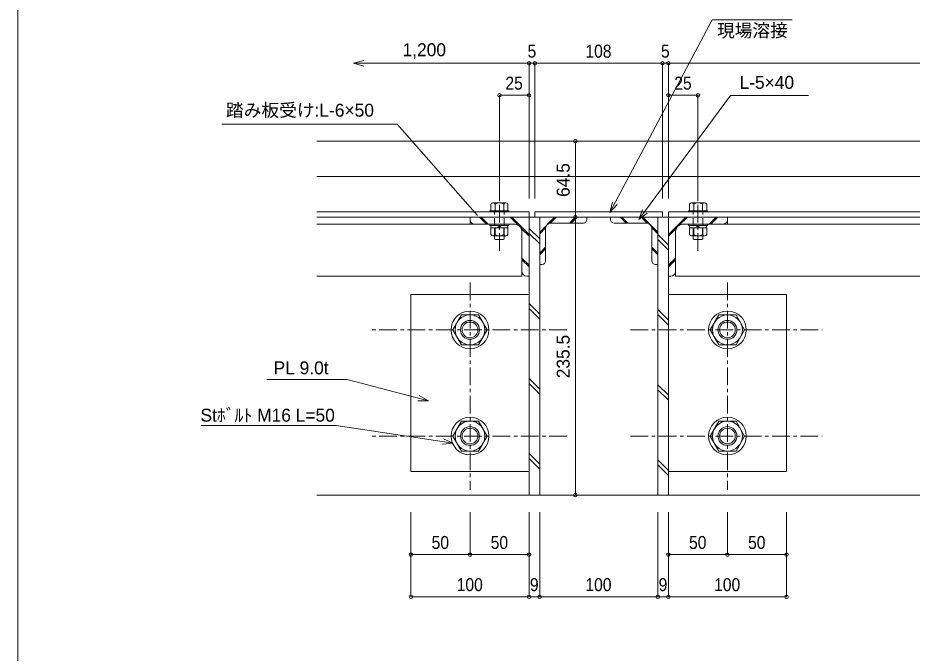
# Model space of a CAD drawing. Units: millimetres at full size, sheet at 1:15, with parts at other scales. Extents: x -31727 to 34047, y 3005 to 21987.
# Drawn here: x -4804 to -1018, y 5697 to 8390 of the extents above; entities that cross this region are included whole.
import ezdxf
from ezdxf.enums import TextEntityAlignment as Align

# ---------------------------------------------------------------- set-up
doc = ezdxf.new("R2010")
doc.units = ezdxf.units.MM
doc.header["$LTSCALE"] = 15
doc.header["$PDMODE"] = 32
doc.header["$PDSIZE"] = 15
doc.linetypes.add('CHAIN1', pattern=[8, 5, -1, 1, -1])
doc.linetypes.add('DASHED2', pattern=[3, 2, -1])
for name, color, linetype, lineweight in [('0-0', 5, 'Continuous', 9), ('3-0', 3, 'Continuous', 9), ('4-0', 5, 'Continuous', 9)]:
    doc.layers.add(name, color=color, linetype=linetype, lineweight=lineweight)
doc.styles.add('Ｄ ゴシック', font='')
doc.styles.get('Ｄ ゴシック').set_extended_font_data('Ｄ ゴシック')

msp = doc.modelspace()

# ---------------------------------------------------------------- linework, layer by layer
at = {"layer": '0-0'}
msp.add_line((-4804.45, 3004.81), (-4804.45, 11094.68), dxfattribs=at)
at = {"layer": '3-0'}
for p, q in [((-3383.13, 8196.97), (-3339.66, 8185.32)), ((-2639.91, 8196.97), (-2639.91, 7623.48)), ((-2614.91, 8196.97), (-2614.91, 7623.48)), ((-2074.91, 8196.97), (-2614.91, 8196.97)), ((-2049.91, 8196.97), (-2074.91, 8196.97)), ((-2074.91, 8196.97), (-2074.91, 7623.48)), ((1704.89, 8196.97), (-2049.91, 8196.97)), ((-2049.91, 8196.97), (-2049.91, 7623.48)), ((-2639.91, 8061.5), (-2764.91, 8061.5)), ((-2764.91, 8061.5), (-2764.91, 7623.48)), ((-2639.91, 8061.5), (-2639.91, 7935.06)), ((-2049.91, 8061.5), (-1924.91, 8061.5)), ((-2049.91, 8061.5), (-2049.91, 7935.06)), ((-1924.91, 8061.5), (-1924.91, 7623.48)), ((-2443.89, 7867.15), (-2443.89, 7544.65)), ((-2443.89, 7867.15), (-2316.91, 7867.15)), ((-3538, 7717.15), (-594.96, 7717.15)), ((-2443.89, 7544.65), (-2316.91, 7544.65)), ((-2443.89, 7544.65), (-2443.89, 6367.15)), ((-2443.89, 6367.15), (-2316.91, 6367.15)), ((-3139.91, 5936.03), (-3139.91, 6294.74)), ((-3139.91, 6114.65), (-3139.91, 6294.74)), ((-2889.91, 6114.65), (-2889.91, 6294.74)), ((-2639.91, 5936.03), (-2639.91, 6294.74)), ((-2639.91, 5936.03), (-2639.91, 6294.74)), ((-2639.91, 6114.65), (-2639.91, 6294.74)), ((-2594.91, 5936.03), (-2594.91, 6294.74)), ((-2094.91, 5936.03), (-2094.91, 6294.74)), ((-2049.91, 5936.03), (-2049.91, 6294.74)), ((-2049.91, 5936.03), (-2049.91, 6294.74)), ((-2049.91, 6114.65), (-2049.91, 6294.74)), ((-1799.91, 6114.65), (-1799.91, 6294.74)), ((-1549.91, 5936.03), (-1549.91, 6294.74)), ((-1549.91, 6114.65), (-1549.91, 6294.74)), ((-2889.91, 6114.65), (-3139.91, 6114.65)), ((-2639.91, 6114.65), (-2889.91, 6114.65)), ((-1799.91, 6114.65), (-2049.91, 6114.65)), ((-1549.91, 6114.65), (-1799.91, 6114.65)), ((-2639.91, 5936.03), (-3139.91, 5936.03)), ((-2594.91, 5936.03), (-2639.91, 5936.03)), ((-2094.91, 5936.03), (-2594.91, 5936.03)), ((-2049.91, 5936.03), (-2094.91, 5936.03)), ((-2049.91, 5936.03), (-1549.91, 5936.03))]:
    msp.add_line(p, q, dxfattribs=at)
at = {"layer": '3-0', "color": 5}
for p, q in [((-3198.57, 7939.79), (-2858.55, 7552.04)), ((-2802.04, 7600.21), (-2802.04, 7572.15)), ((-2792.9, 7605.49), (-2738.19, 7605.49)), ((-2783.76, 7600.21), (-2783.76, 7572.15)), ((-2747.33, 7600.21), (-2747.33, 7572.15)), ((-2729.04, 7600.21), (-2729.04, 7572.15)), ((-1960.77, 7600.21), (-1960.77, 7572.15)), ((-1896.91, 7605.49), (-1951.63, 7605.49)), ((-1942.49, 7600.21), (-1942.49, 7572.15)), ((-1906.05, 7600.21), (-1906.05, 7572.15)), ((-1887.77, 7600.21), (-1887.77, 7572.15)), ((-2639.91, 7544.65), (-2889.91, 7544.65)), ((-2889.91, 7514.65), (-2889.91, 7544.65)), ((-2725.54, 7572.15), (-2805.54, 7572.15)), ((-2805.54, 7572.15), (-2805.54, 7567.15)), ((-2725.54, 7567.15), (-2805.54, 7567.15)), ((-2802.04, 7572.15), (-2729.04, 7572.15)), ((-2725.54, 7567.15), (-2725.54, 7572.15)), ((-2639.91, 7294.65), (-2639.91, 7544.65)), ((-2594.91, 7544.65), (-2394.91, 7544.65)), ((-2594.91, 7344.65), (-2594.91, 7544.65)), ((-2394.91, 7534.65), (-2394.91, 7544.65)), ((-2294.91, 7544.65), (-2094.91, 7544.65)), ((-2294.91, 7534.65), (-2294.91, 7544.65)), ((-2094.91, 7544.65), (-2094.91, 7344.65)), ((-2049.91, 7544.65), (-2049.91, 7294.65)), ((-1799.91, 7544.65), (-2049.91, 7544.65)), ((-1964.27, 7572.15), (-1884.27, 7572.15)), ((-1964.27, 7567.15), (-1964.27, 7572.15)), ((-1964.27, 7567.15), (-1884.27, 7567.15)), ((-1887.77, 7572.15), (-1960.77, 7572.15)), ((-1884.27, 7572.15), (-1884.27, 7567.15)), ((-1799.91, 7514.65), (-1799.91, 7544.65)), ((-3538, 7514.65), (-2869.91, 7514.65)), ((-2869.91, 7514.65), (-2699.91, 7514.65)), ((-2805.54, 7514.65), (-2805.54, 7509.65)), ((-2805.54, 7514.65), (-2725.54, 7514.65)), ((-2805.54, 7509.65), (-2725.54, 7509.65)), ((-2802.04, 7471.6), (-2802.04, 7499.65)), ((-2729.04, 7499.65), (-2802.04, 7499.65)), ((-2801.38, 7509.65), (-2801.38, 7499.65)), ((-2783.76, 7471.6), (-2783.76, 7499.65)), ((-2762.44, 7509.44), (-2772.98, 7499.7)), ((-2758.15, 7509.65), (-2768.98, 7499.65)), ((-2747.33, 7471.6), (-2747.33, 7499.65)), ((-2729.71, 7499.65), (-2729.71, 7509.65)), ((-2729.04, 7471.6), (-2729.04, 7499.65)), ((-2725.54, 7509.65), (-2725.54, 7514.65)), ((-2547.41, 7519.65), (-2409.91, 7519.65)), ((-2142.41, 7519.65), (-2279.91, 7519.65)), ((-1819.91, 7514.65), (-1989.91, 7514.65)), ((-1884.27, 7514.65), (-1964.27, 7514.65)), ((-1964.27, 7509.65), (-1964.27, 7514.65)), ((-1884.27, 7509.65), (-1964.27, 7509.65)), ((-1960.77, 7471.6), (-1960.77, 7499.65)), ((-1960.77, 7499.65), (-1887.77, 7499.65)), ((-1960.1, 7499.65), (-1960.1, 7509.65)), ((-1942.49, 7471.6), (-1942.49, 7499.65)), ((-1931.67, 7509.65), (-1920.84, 7499.65)), ((-1927.38, 7509.44), (-1916.83, 7499.7)), ((-1906.05, 7471.6), (-1906.05, 7499.65)), ((-1888.44, 7509.65), (-1888.44, 7499.65)), ((-1887.77, 7471.6), (-1887.77, 7499.65)), ((-1884.27, 7514.65), (-1884.27, 7509.65)), ((-594.96, 7514.65), (-1819.91, 7514.65)), ((-2738.19, 7466.32), (-2792.9, 7466.32)), ((-2785.54, 7452.99), (-2785.54, 7466.32)), ((-2669.91, 7294.65), (-2669.91, 7484.65)), ((-2569.91, 7497.15), (-2569.91, 7359.65)), ((-2119.91, 7497.15), (-2119.91, 7359.65)), ((-2019.91, 7294.65), (-2019.91, 7484.65)), ((-1951.63, 7466.32), (-1896.91, 7466.32)), ((-1904.27, 7452.99), (-1904.27, 7466.32)), ((-2782.21, 7449.65), (-2785.54, 7452.99)), ((-2748.88, 7449.65), (-2782.21, 7449.65)), ((-1940.94, 7449.65), (-1907.6, 7449.65)), ((-1907.6, 7449.65), (-1904.27, 7452.99)), ((-2584.91, 7344.65), (-2594.91, 7344.65)), ((-2104.91, 7344.65), (-2094.91, 7344.65)), ((-3538, 7294.65), (-2669.91, 7294.65)), ((-2649.91, 7294.65), (-2639.91, 7294.65)), ((-2039.91, 7294.65), (-2049.91, 7294.65)), ((-594.96, 7294.65), (-2019.91, 7294.65)), ((-2926.37, 7130.49), (-2962.91, 7067.21)), ((-2853.44, 7130.49), (-2926.37, 7130.49)), ((-2816.91, 7067.21), (-2853.44, 7130.49)), ((-1872.91, 7067.21), (-1836.37, 7130.49)), ((-1836.37, 7130.49), (-1763.44, 7130.49)), ((-1763.44, 7130.49), (-1726.91, 7067.21)), ((-2962.91, 7067.21), (-2926.34, 7003.88)), ((-2853.47, 7003.88), (-2816.91, 7067.21)), ((-1836.34, 7003.88), (-1872.91, 7067.21)), ((-1726.91, 7067.21), (-1763.47, 7003.88)), ((-2926.34, 7003.88), (-2853.47, 7003.88)), ((-1763.47, 7003.88), (-1836.34, 7003.88)), ((-3410.56, 6856.57), (-3066.18, 6766.7)), ((-2926.37, 6680.49), (-2962.91, 6617.21)), ((-2853.44, 6680.49), (-2926.37, 6680.49)), ((-2816.91, 6617.21), (-2853.44, 6680.49)), ((-1872.91, 6617.21), (-1836.37, 6680.49)), ((-1836.37, 6680.49), (-1763.44, 6680.49)), ((-1763.44, 6680.49), (-1726.91, 6617.21)), ((-2962.91, 6617.21), (-2926.34, 6553.88)), ((-2853.47, 6553.88), (-2816.91, 6617.21)), ((-1836.34, 6553.88), (-1872.91, 6617.21)), ((-1726.91, 6617.21), (-1763.47, 6553.88)), ((-2926.34, 6553.88), (-2853.47, 6553.88)), ((-1763.47, 6553.88), (-1836.34, 6553.88))]:
    msp.add_line(p, q, dxfattribs=at)
at = {"layer": '3-0', "color": 1, "lineweight": 5}
for p, q in [((-594.96, 7867.15), (-3538, 7867.15)), ((-2594.91, 7452.48), (-2639.91, 7497.48)), ((-2594.91, 7431.26), (-2639.91, 7476.26)), ((-2049.91, 7426.27), (-2094.91, 7471.27)), ((-2049.91, 7405.05), (-2094.91, 7450.05)), ((-2594.91, 7134.28), (-2639.91, 7179.28)), ((-2594.91, 7113.06), (-2639.91, 7158.06)), ((-2049.91, 7108.07), (-2094.91, 7153.07)), ((-2049.91, 7086.86), (-2094.91, 7131.86)), ((-2594.91, 6816.08), (-2639.91, 6861.08)), ((-2594.91, 6794.87), (-2639.91, 6839.87)), ((-2049.91, 6789.87), (-2094.91, 6834.87)), ((-2049.91, 6768.66), (-2094.91, 6813.66)), ((-2594.91, 6497.88), (-2639.91, 6542.88)), ((-2594.91, 6476.67), (-2639.91, 6521.67)), ((-2049.91, 6471.67), (-2094.91, 6516.67)), ((-2049.91, 6450.46), (-2094.91, 6495.46)), ((-3538, 6367.15), (-594.96, 6367.15))]:
    msp.add_line(p, q, dxfattribs=at)
at = {"layer": '3-0', "color": 4, "linetype": 'CHAIN1'}
for p, q in [((-2764.91, 7402.78), (-2764.91, 7660.51)), ((-1924.91, 7402.78), (-1924.91, 7660.51)), ((-2889.91, 7267.94), (-2889.91, 6389.28)), ((-1799.91, 7267.94), (-1799.91, 6389.28)), ((-2479.27, 7067.15), (-3314.36, 7067.15)), ((-2210.54, 7067.15), (-1398.1, 7067.15)), ((-2479.27, 6617.15), (-3314.36, 6617.15)), ((-2210.54, 6617.15), (-1398.1, 6617.15))]:
    msp.add_line(p, q, dxfattribs=at)
at = {"layer": '3-0', "color": 7, "lineweight": 18}
for p, q in [((-3538, 7567.15), (-2639.91, 7567.15)), ((-3538, 7544.65), (-2049.91, 7544.65)), ((-2639.91, 7544.65), (-2639.91, 7567.15)), ((-2639.91, 7544.65), (-2639.91, 6367.15)), ((-2614.91, 7544.65), (-2614.91, 7567.15)), ((-2614.91, 7567.15), (-2074.91, 7567.15)), ((-2594.91, 7544.65), (-2594.91, 6367.15)), ((-2094.91, 7544.65), (-2094.91, 6367.15)), ((-2074.91, 7544.65), (-2074.91, 7567.15)), ((-2049.91, 7544.65), (-2049.91, 7567.15)), ((-2049.91, 7567.15), (-594.96, 7567.15)), ((-2049.91, 7544.65), (-594.96, 7544.65)), ((-3139.91, 7217.15), (-3139.91, 6467.15)), ((-2639.91, 7217.15), (-3139.91, 7217.15)), ((-2049.91, 7217.15), (-1549.91, 7217.15)), ((-1549.91, 7217.15), (-1549.91, 6467.15)), ((-2639.91, 6467.15), (-3139.91, 6467.15)), ((-2049.91, 6467.15), (-1549.91, 6467.15)), ((-2639.91, 6367.15), (-2594.91, 6367.15))]:
    msp.add_line(p, q, dxfattribs=at)
at = {"layer": '3-0', "color": 4}
for p, q in [((-2820.03, 7514.65), (-2850.03, 7544.65)), ((-2812.96, 7514.65), (-2842.96, 7544.65)), ((-2687.53, 7511.98), (-2720.2, 7544.65)), ((-2639.91, 7471.43), (-2713.13, 7544.65)), ((-2594.91, 7481.6), (-2531.85, 7544.65)), ((-2549.92, 7519.51), (-2524.78, 7544.65)), ((-2468.17, 7519.65), (-2443.17, 7544.65)), ((-2461.1, 7519.65), (-2436.1, 7544.65)), ((-2253.72, 7544.65), (-2228.72, 7519.65)), ((-2246.65, 7544.65), (-2221.65, 7519.65)), ((-2165.04, 7544.65), (-2139.9, 7519.51)), ((-2157.97, 7544.65), (-2094.91, 7481.6)), ((-1976.69, 7544.65), (-2049.91, 7471.43)), ((-1969.62, 7544.65), (-2002.29, 7511.98)), ((-1846.86, 7544.65), (-1876.86, 7514.65)), ((-1839.79, 7544.65), (-1869.79, 7514.65)), ((-2594.91, 7474.52), (-2569.77, 7499.67)), ((-2120.05, 7499.67), (-2094.91, 7474.52)), ((-2639.91, 7464.36), (-2672.58, 7497.04)), ((-2017.23, 7497.04), (-2049.91, 7464.36)), ((-2594.91, 7392.91), (-2569.91, 7417.91)), ((-2594.91, 7385.84), (-2569.91, 7410.84)), ((-2119.91, 7417.91), (-2094.91, 7392.91)), ((-2119.91, 7410.84), (-2094.91, 7385.84)), ((-2639.91, 7341.6), (-2669.91, 7371.6)), ((-2639.91, 7334.53), (-2669.91, 7364.53)), ((-2019.91, 7371.6), (-2049.91, 7341.6)), ((-2019.91, 7364.53), (-2049.91, 7334.53))]:
    msp.add_line(p, q, dxfattribs=at)
at = {"layer": '3-0', "color": 5, "linetype": 'DASHED2'}
for p, q in [((-2785.54, 7466.32), (-2785.54, 7572.15)), ((-2745.54, 7466.32), (-2745.54, 7572.15)), ((-1944.27, 7466.32), (-1944.27, 7572.15)), ((-1904.27, 7466.32), (-1904.27, 7572.15))]:
    msp.add_line(p, q, dxfattribs=at)
at = {"layer": '3-0'}
msp.add_lwpolyline([(-2614.91, 8196.97), (-3383.13, 8196.97), (-3339.66, 8208.62)], dxfattribs=at)
at = {"layer": '3-0', "color": 7, "lineweight": 18}
msp.add_lwpolyline([(-2049.91, 7544.65), (-2049.91, 6367.15), (-2094.91, 6367.15)], dxfattribs=at)
at = {"layer": '3-0', "color": 5}
for points in [[(-2745.54, 7466.32), (-2745.54, 7452.99), (-2748.88, 7449.65)], [(-1944.27, 7466.32), (-1944.27, 7452.99), (-1940.94, 7449.65)], [(-4028.2, 6661.61), (-3456.39, 6661.61), (-2961.09, 6587.43)]]:
    msp.add_lwpolyline(points, dxfattribs=at)
for centre, radius in [((-2889.91, 7067.21), 80), ((-2889.91, 7067.21), 63.33), ((-1799.91, 7067.21), 80), ((-1799.91, 7067.21), 63.33), ((-2889.91, 7067.21), 40), ((-2889.91, 7067.21), 33.33), ((-1799.91, 7067.21), 40), ((-1799.91, 7067.21), 33.33), ((-2889.91, 6617.21), 80), ((-2889.91, 6617.21), 63.33), ((-1799.91, 6617.21), 80), ((-1799.91, 6617.21), 63.33), ((-2889.91, 6617.21), 40), ((-2889.91, 6617.21), 33.33), ((-1799.91, 6617.21), 40), ((-1799.91, 6617.21), 33.33)]:
    msp.add_circle(centre, radius, dxfattribs=at)
for centre, radius, start, end in [((-2792.9, 7594.93), 10.56, 29.99998, 150), ((-2765.54, 7571.41), 34.08, 57.68597, 122.31401), ((-2738.19, 7594.93), 10.56, 29.99998, 150), ((-1951.63, 7594.93), 10.56, 30, 150.00002), ((-1924.27, 7571.41), 34.08, 57.68599, 122.31403), ((-1896.91, 7594.93), 10.56, 30, 150.00002), ((-2869.91, 7534.65), 20, 180, 270), ((-2699.91, 7484.65), 30, 0, 90), ((-2547.41, 7497.15), 22.5, 90, 180), ((-2409.91, 7534.65), 15, 270, 0), ((-2279.91, 7534.65), 15, 180, 270), ((-2142.41, 7497.15), 22.5, 0, 90), ((-1989.91, 7484.65), 30, 90, 180), ((-1819.91, 7534.65), 20, 270, 0), ((-2792.9, 7476.88), 10.56, 209.99998, 330), ((-2765.54, 7500.4), 34.08, 237.68597, 302.31401), ((-2738.19, 7476.88), 10.56, 209.99998, 330), ((-1951.63, 7476.88), 10.56, 210, 330.00002), ((-1924.27, 7500.4), 34.08, 237.68599, 302.31403), ((-1896.91, 7476.88), 10.56, 210, 330.00002), ((-2584.91, 7359.65), 15, 270, 0), ((-2104.91, 7359.65), 15, 180, 270), ((-2649.91, 7314.65), 20, 180, 270), ((-2039.91, 7314.65), 20, 270, 0)]:
    msp.add_arc(centre, radius, start, end, dxfattribs=at)
at = {"layer": '3-0'}
for p in [(-2639.91, 8196.97), (-2614.91, 8196.97), (-2074.91, 8196.97), (-2049.91, 8196.97), (-2764.91, 8061.5), (-2639.91, 8061.5), (-2049.91, 8061.5), (-1924.91, 8061.5), (-2443.89, 7867.15), (-2443.89, 7544.65), (-2443.89, 6367.15), (-3139.91, 6114.65), (-2889.91, 6114.65), (-2639.91, 6114.65), (-2049.91, 6114.65), (-1799.91, 6114.65), (-1549.91, 6114.65), (-3139.91, 5936.03), (-2639.91, 5936.03), (-2594.91, 5936.03), (-2094.91, 5936.03), (-2049.91, 5936.03), (-1549.91, 5936.03)]:
    msp.add_point(p, dxfattribs=at)
at = {"layer": '4-0'}
for p, q in [((-1864.98, 8381.15), (-2297.25, 7565.21)), ((-1864.98, 8381.15), (-1525.27, 8381.15)), ((-1786.49, 8061.27), (-2175.27, 7534.5)), ((-1786.49, 8061.27), (-1456.95, 8061.27)), ((-3940.6, 7939.79), (-3198.57, 7939.79)), ((-2297.25, 7565.21), (-2287.19, 7609.07)), ((-2297.25, 7565.21), (-2266.61, 7598.17)), ((-2175.27, 7534.5), (-2158.83, 7576.38)), ((-2175.27, 7534.5), (-2140.09, 7562.55)), ((-3750.27, 6856.57), (-3410.56, 6856.57)), ((-3066.18, 6766.7), (-3105.3, 6788.94)), ((-3066.18, 6766.7), (-3111.18, 6766.41)), ((-2961.09, 6587.43), (-3002.35, 6605.39)), ((-2961.09, 6587.43), (-3005.8, 6582.35))]:
    msp.add_line(p, q, dxfattribs=at)

# ---------------------------------------------------------------- texts
at = {"layer": '3-0', "style": 'Ｄ ゴシック'}
for s, p in [('1,200', (-3175.51, 8210.51)), ('Stﾎﾞﾙﾄ M16 L=50', (-4031.29, 6661.61))]:
    msp.add_text(s, height=54.99, dxfattribs=at).set_placement(p, align=Align.BOTTOM_LEFT)
at = {"layer": '3-0', "style": 'Ｄ ゴシック', "width": 0.9}
for s, p in [('5', (-2646.16, 8204.47)), ('108', (-2401.16, 8204.47)), ('5', (-2081.16, 8204.47)), ('25', (-2739.91, 8069)), ('25', (-2024.91, 8069)), ('50', (-3052.41, 6122.15)), ('50', (-2802.41, 6122.15)), ('50', (-1962.41, 6122.15)), ('50', (-1712.41, 6122.15)), ('100', (-2946.16, 5943.53)), ('9', (-2636.16, 5943.53)), ('100', (-2401.16, 5943.53)), ('9', (-2091.16, 5943.53)), ('100', (-1856.16, 5943.53))]:
    msp.add_text(s, height=54.99, dxfattribs=at).set_placement(p, align=Align.BOTTOM_LEFT)
at = {"layer": '3-0', "style": 'Ｄ ゴシック'}
for s, p in [('64.5', (-2451.39, 7630.9)), ('235.5', (-2451.39, 6862.15))]:
    msp.add_text(s, height=54.99, rotation=90, dxfattribs=at).set_placement(p, align=Align.BOTTOM_LEFT)
at = {"layer": '4-0', "color": 3, "style": 'Ｄ ゴシック'}
for s, p in [('現場溶接', (-1844.06, 8292.17)), ('L-5×40', (-1748.68, 8072.17)), ('踏み板受け:L-6×50', (-3923.14, 7954.34)), ('PL 9.0t', (-3721.72, 6862.28))]:
    msp.add_text(s, height=54.99, dxfattribs=at).set_placement(p, align=Align.BOTTOM_LEFT)

doc.saveas('drawing.dxf')
